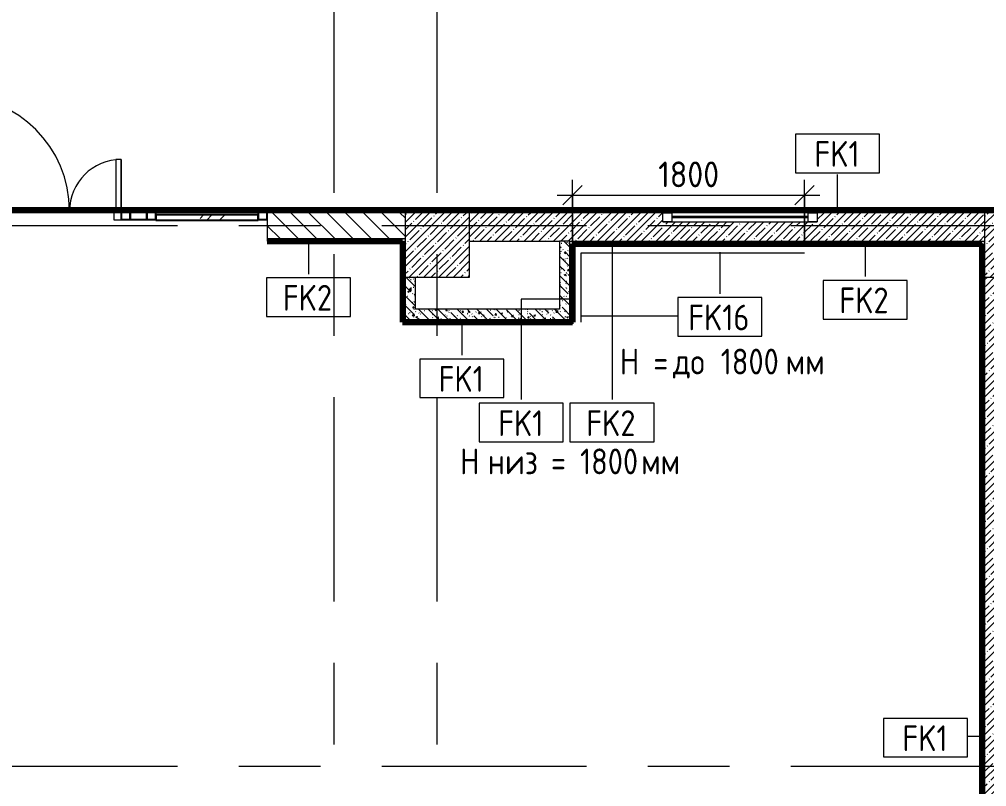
# Model space of a CAD drawing. Header units: millimetres. Extents: x 35144 to 233944, y -8553 to 29000.
# Drawn here: x 39915 to 47425, y 3441 to 9402 of the extents above; entities that cross this region are included whole.
import ezdxf

# ---------------------------------------------------------------- set-up
doc = ezdxf.new("R2010")
doc.units = ezdxf.units.MM
doc.linetypes.add('Осевая', pattern=[3175, 635, -476.25, 1587.5, -476.25])
for name, color, linetype, lineweight in [('A-ANNO-DIMS', 7, 'Continuous', 9), ('A-ANNO-DIMS-100', 7, 'Continuous', 9), ('A-DETL-2', 7, 'Continuous', 13), ('A-DETL-GENF', 7, 'Continuous', 9), ('A-DOOR', 7, 'Continuous', 9), ('A-GLAZ', 7, 'Continuous', 9), ('A-GLAZ-1', 7, 'Continuous', 13), ('A-GLAZ-CURT', 7, 'Continuous', 9), ('A-GLAZ-CURT-1', 7, 'Continuous', 25), ('A-GLAZ-CWMG', 7, 'Continuous', 9), ('A-GLAZ-CWMG-1', 7, 'Continuous', 25), ('A-WALL', 7, 'Continuous', 9), ('A-WALL-IDEN', 7, 'Continuous', 9), ('I-WALL', 7, 'Continuous', 9), ('S-COLS', 7, 'Continuous', 9), ('Оси-2', 7, 'Осевая', 9)]:
    doc.layers.add(name, color=color, linetype=linetype, lineweight=lineweight)
for name, color, linetype, lineweight, true_color in [('A-WALL-3', 7, 'Continuous', 9, 0xff80c0), ('A-WALL-7', 7, 'Continuous', 9, 0x008000), ('G-ANNO-TEXT-1', 7, 'Continuous', 9, 0x3c3c3c), ('I-WALL-16', 7, 'Continuous', 53, 0xff80c0), ('I-WALL-17', 1, 'Continuous', 53, 0xff0000), ('I-WALL-19', 7, 'Continuous', 80, 0x008000), ('I-WALL-3', 1, 'Continuous', 9, 0xff0000), ('I-WALL-6', 7, 'Continuous', 9, 0xc0c0c0), ('I-WALL-8', 7, 'Continuous', 80, 0xff80c0)]:
    doc.layers.add(name, color=color, linetype=linetype, lineweight=lineweight, true_color=true_color)
doc.styles.add('GOST Common', font='GOST_Common.ttf', dxfattribs={"width": 0.9, "height": 200})
doc.styles.add('ISOCPEUR_1', font='isocpeur.ttf', dxfattribs={"width": 0.9, "height": 200})
doc.dimstyles.new('ISO-2_0_0_9К_Средний_округл2', dxfattribs={"dimscale": 304.8, "dimtxt": 199.196235, "dimasz": 0.492126, "dimexe": 0.393701, "dimexo": 0, "dimgap": 0, "dimtad": 1, "dimdec": 0, "dimrnd": 10, "dimzin": 0, "dimdsep": 46, "dimtxsty": 'ISOCPEUR_1', "dimblk1": 'OBLIQUE', "dimblk2": 'OBLIQUE', "dimsah": 1, "dimcen": 0.09, "dimdle": 0.393701, "dimazin": 0, "dimtfac": 1, "dimtdec": 4, "dimtix": 1, "dimtmove": 0, "dimatfit": 3, "dimfxl": 1, "dimtvp": 1, "dimtolj": 1, "dimtzin": 0, "dimarcsym": 2})
pattern_1 = [(45, (0, 0), (-57.02463, 57.02463), []), (45, (57.025, 0), (-57.02463, 57.02463), [100.806, -20.161, 3.353, -16.808])]
pattern_2 = [(135, (0, 0), (-75.43415, -75.43415), [106.68, -17.78, 3.556, -17.78]), (135, (0, 75.39), (-75.43415, -75.43415), []), (50, (0, 0), (127.52922, -11.15758), [13.335, -146.685]), (355, (0, 0), (-24.66966, 133.74002), [10.668, -117.348]), (100.451, (10.63, -0.93), (102.85973, 122.58178), [11.333, -124.663]), (46.184, (0, 35.56), (189.75516, -29.43036), [20.002, -220.027]), (96.636, (15.81, 33.1), (166.1822, 173.1996), [17, -186.995]), (351.184, (0, 35.56), (166.1839, 173.1976), [16.002, -176.022]), (21, (17.78, 26.67), (106.13027, -71.58603), [13.335, -146.685]), (326, (17.78, 26.67), (43.26188, 128.93175), [10.668, -117.348]), (71.451, (26.62, 20.7), (149.39198, 57.34505), [11.333, -124.663]), (37.5, (0, 0), (2.16223, 59.188357), [3.353, -112.573, 3.353, -115.773, -117.793]), (37.5, (0, 0), (2.16223, 59.188357), [-235.052, 3.353, -114.44]), (7.5, (0, 0), (46.77386, 70.12615), [3.353, -64.567, 3.353, -109.906, -44.894]), (7.5, (0, 0), (46.77386, 70.12615), [-181.178, 3.353, -41.542]), (327.5, (-39.65, 0), (94.91367, -4.010093), [3.353, -41.097, 3.353, -135.331, -184.023]), (327.5, (-39.65, 0), (94.91367, -4.010093), [-183.134, 3.353, -180.67]), (317.5, (-57.43, 0), (103.69057, 17.79882), [3.353, -54.432, 3.353, -88.748, -130.683]), (317.5, (-57.43, 0), (103.69057, 17.79882), [-149.885, 3.353, -127.33])]
pattern_3 = [(0, (0, 0), (121.92, 30.48), [10.058, -81.382, 10.058, -81.382, -487.68]), (0, (0, 0), (121.92, 30.48), [-182.88, 10.058, -172.822, 10.058, -81.382, -213.36]), (0, (0, 0), (121.92, 30.48), [-457.2, 10.058, -50.902, 10.058, -142.342]), (120, (45.72, 15.24), (-87.356454, 90.345817), [10.058, -81.382, 10.058, -81.382, -487.68]), (120, (45.72, 15.24), (-87.356454, 90.345817), [-182.88, 10.058, -172.822, 10.058, -81.382, -213.36]), (120, (45.72, 15.24), (-87.356454, 90.345817), [-457.2, 10.058, -50.902, 10.058, -142.342]), (240, (60.96, 76.2), (-34.563546, -120.825817), [10.058, -81.382, 10.058, -81.382, -487.68]), (240, (60.96, 76.2), (-34.563546, -120.825817), [-182.88, 10.058, -172.822, 10.058, -81.382, -213.36]), (240, (60.96, 76.2), (-34.563546, -120.825817), [-457.2, 10.058, -50.902, 10.058, -142.342])]

# ---------------------------------------------------------------- blocks, each defined once
blk = doc.blocks.new('BSC_Колонна _Прямоугольная - 500х500-V1-План отделки стен 1 этажа в осях 17-23')
at = {"layer": 'S-COLS'}
h = blk.add_hatch(dxfattribs=at)
h.set_pattern_fill('FP_3', color=256, style=0, pattern_type=2)
h.set_pattern_definition([(45, (-43160, -7650), (-57.02463, 57.02463), []), (45, (-43102.975, -7650), (-57.02463, 57.02463), [100.806, -20.161, 3.353, -16.808])])
h.paths.add_polyline_path([(-250, -250), (250, -250), (250, 250), (-250, 250)])
for p, q in [((250, 250), (-250, 250)), ((-250, 250), (-250, -250)), ((250, -250), (250, 250)), ((-250, -250), (250, -250))]:
    blk.add_line(p, q, dxfattribs=at)
blk = doc.blocks.new('BSC_Колонна _Прямоугольная - 500х500-V2-План отделки стен 1 этажа в осях 17-23')
at = {"layer": 'S-COLS'}
h = blk.add_hatch(dxfattribs=at)
h.set_pattern_fill('FP_4', color=256, style=0, pattern_type=2)
h.set_pattern_definition([(45, (-47660, -7650), (-57.02463, 57.02463), []), (45, (-47602.975, -7650), (-57.02463, 57.02463), [100.806, -20.161, 3.353, -16.808])])
h.paths.add_polyline_path([(-250, -250), (250, -250), (250, 250), (-250, 250)])
for p, q in [((250, 250), (-250, 250)), ((-250, 250), (-250, -250)), ((250, -250), (250, 250)), ((-250, -250), (250, -250))]:
    blk.add_line(p, q, dxfattribs=at)
blk = doc.blocks.new('Прямоугольный импост - 50 x 70 мм-31700031-План отделки стен 1 этажа в осях 17-23')
at = {"layer": 'A-GLAZ-CWMG-1'}
for p, q in [((-70, 35), (0, 35)), ((-70, -35), (-70, 35)), ((0, 35), (0, -35)), ((0, -35), (-70, -35))]:
    blk.add_line(p, q, dxfattribs=at)
blk = doc.blocks.new('Дверь_Витражная_остекление_ - ДВН_ДАО_Главный вход_1200 в свету-31742133-План отделки стен 1 этажа в осях 17-23')
at = {"layer": 'A-DETL-GENF'}
for p, q in [((-607.5, 925), (-647.5, 925)), ((-647.5, 925), (-647.5, 35)), ((-607.5, 30), (-607.5, 925)), ((647.5, 430), (607.5, 430)), ((607.5, 430), (607.5, 30)), ((647.5, 35), (647.5, 430)), ((-647.5, 30), (-607.5, 30)), ((-592.5, 30), (-647.5, 30)), ((-592.5, -40), (-592.5, 30)), ((592.5, -40), (592.5, 30)), ((592.5, 30), (647.5, 30)), ((607.5, 30), (647.5, 30)), ((-647.5, -35), (-647.5, -40)), ((-647.5, -40), (-592.5, -40)), ((647.5, -40), (592.5, -40)), ((647.5, -35), (647.5, -40))]:
    blk.add_line(p, q, dxfattribs=at)
at = {"layer": 'A-DOOR'}
for p, q in [((-647.5, 925), (-647.5, 35)), ((647.5, 430), (647.5, 35))]:
    blk.add_line(p, q, dxfattribs=at)
for centre, radius, start, end in [((-647.5, 30), 895, 360, 90), ((647.5, 30), 400, 90, 180)]:
    blk.add_arc(centre, radius, start, end, dxfattribs=at)
blk = doc.blocks.new('Системная панель - Стемалит - 40мм-31720939-План отделки стен 1 этажа в осях 17-23')
at = {"layer": 'A-GLAZ-CURT-1'}
for p, q in [((65, 35), (-65, 35)), ((-65, 35), (-65, -35)), ((65, -35), (65, 35)), ((-65, -35), (65, -35))]:
    blk.add_line(p, q, dxfattribs=at)
blk = doc.blocks.new('Прямоугольный импост - 50 x 70 мм-31687886-План отделки стен 1 этажа в осях 17-23')
at = {"layer": 'A-GLAZ-CWMG-1'}
for p, q in [((-35, 35), (35, 35)), ((-35, -35), (-35, 35)), ((35, 35), (35, -35)), ((35, -35), (-35, -35))]:
    blk.add_line(p, q, dxfattribs=at)
blk = doc.blocks.new('Системная панель - Стекло - 40мм-31720953-План отделки стен 1 этажа в осях 17-23')
at = {"layer": 'A-GLAZ-CURT'}
h = blk.add_hatch(dxfattribs=at)
h.set_pattern_fill('FP_83', color=256, style=0, pattern_type=2)
h.set_pattern_definition([(45, (-41472.5, -7783), (-282.8427, 282.8427), [200, -600]), (45, (-41672.5, -7883), (-282.8427, 282.8427), [600, -200]), (45, (-41272.5, -7983), (-282.8427, 282.8427), [200, -600])])
h.paths.add_polyline_path([(397.5, -40), (397.5, 0), (-397.5, 0), (-397.5, -40), (-127.8, -40)])
at = {"layer": 'A-GLAZ-CURT-1'}
for p, q in [((397.5, 0), (-397.5, 0)), ((-397.5, 0), (-397.5, -40)), ((397.5, -40), (397.5, 0)), ((-397.5, -40), (397.5, -40))]:
    blk.add_line(p, q, dxfattribs=at)
blk = doc.blocks.new('Прямоугольный импост - 50 x 70 мм-31702100-План отделки стен 1 этажа в осях 17-23')
at = {"layer": 'A-GLAZ-CWMG-1'}
for p, q in [((-35, 35), (35, 35)), ((-35, -35), (-35, 35)), ((35, 35), (35, -35)), ((35, -35), (-35, -35))]:
    blk.add_line(p, q, dxfattribs=at)
blk = doc.blocks.new('Прямоугольный импост - 50 x 70 мм-31720914-План отделки стен 1 этажа в осях 17-23')
at = {"layer": 'A-GLAZ-CWMG'}
blk.add_line((41770, 7918), (40975, 7918), dxfattribs=at)
blk = doc.blocks.new('120_Окно_СКБ_1Ст - 120_Окно_СКБ_1Ст 400х1200 EI30-24228621-План отделки стен 1 этажа в осях 17-23')
at = {"layer": 'A-GLAZ'}
for p, q in [((600, 110), (-600, 110)), ((530, 80), (-530, 80)), ((-600, 40), (600, 40)), ((530, 70), (-530, 70))]:
    blk.add_line(p, q, dxfattribs=at)
at = {"layer": 'A-GLAZ-1'}
for p, q in [((-600, 40), (-600, 110)), ((-600, 110), (-530, 110)), ((-530, 110), (-530, 40)), ((530, 40), (530, 110)), ((530, 110), (600, 110)), ((600, 110), (600, 40)), ((-530, 40), (-600, 40)), ((600, 40), (530, 40))]:
    blk.add_line(p, q, dxfattribs=at)
blk = doc.blocks.new('М_стена_0001 - Типоразмер_без рамки-25382661-План отделки стен 1 этажа в осях 17-23')
at = {"layer": 'A-WALL-IDEN'}
for p, q in [((3.258, 1.523), (-3.273, 1.523)), ((-3.273, 1.523), (-3.273, -1.477)), ((3.258, -1.477), (3.258, 1.523)), ((-3.273, -1.477), (3.258, -1.477))]:
    blk.add_line(p, q, dxfattribs=at)
blk = doc.blocks.new('DIMBLOCK36-План отделки стен 1 этажа в осях 17-23')
at = {"layer": 'A-ANNO-DIMS-100'}
for p, q in [((44211, 7659), (44211, 8156.6)), ((46011, 7660), (46011, 8156.6)), ((44091, 8036.6), (46131, 8036.6)), ((44211, 8036.6), (44211, 7659)), ((46011, 8036.6), (46011, 7660))]:
    blk.add_line(p, q, dxfattribs=at)
at = {"layer": 'A-ANNO-DIMS-100', "lineweight": 20}
for p, q in [((44211, 8036.6), (44286, 8111.6)), ((46011, 8036.6), (46086, 8111.6)), ((44211, 8036.6), (44136, 7961.6)), ((46011, 8036.6), (45936, 7961.6))]:
    blk.add_line(p, q, dxfattribs=at)
at = {"layer": 'A-ANNO-DIMS-100', "color": 0, "insert": (44875.4, 8297.9), "char_height": 200, "width": 565.411, "attachment_point": 1, "line_spacing_factor": 1.149209, "style": 'ISOCPEUR_1'}
blk.add_mtext('1800', dxfattribs=at)
blk = doc.blocks.new('_Oblique')
at = {"color": 0, "linetype": 'ByBlock', "lineweight": -2}
blk.add_line((-0.5, -0.5), (0.5, 0.5), dxfattribs=at)

msp = doc.modelspace()

# ---------------------------------------------------------------- hatches: boundary and pattern name
at = {"layer": 'I-WALL'}
h = msp.add_hatch(dxfattribs=at)
h.set_pattern_fill('FP_80', color=256, style=0, pattern_type=2)
h.set_pattern_definition(pattern_3)
h.paths.add_polyline_path([(60610, 7900), (65880, 7900), (65880, 7908), (65910, 7908), (65910, 7920), (60610, 7920)])
h.paths.add_polyline_path([(75460, 7900), (75459, 7920), (73730, 7920), (73730, 7908), (73760, 7908), (73760, 7900), (75384.2, 7900)])
h.paths.add_polyline_path([(69446.9, 7900), (70680, 7900), (70680, 7908), (70710, 7908), (70710, 7920), (69360, 7920), (69360, 7908), (69390, 7908), (69390, 7900)])
h.paths.add_polyline_path([(67962.6, 7900), (68230, 7900.4), (68230, 7908), (68260, 7908), (68260, 7920), (66860, 7920), (66860, 7908), (66890, 7908), (66890, 7900)])
h.paths.add_polyline_path([(58110, 7900), (58110, 7920), (50710, 7920), (50710, 7900), (56910, 7900)])
h.paths.add_polyline_path([(72250, 7900), (72250, 7908), (72280, 7908), (72280, 7920), (71660, 7920), (71660, 7908), (71690, 7908), (71690, 7900)])
h.paths.add_polyline_path([(38760, 7900), (39340, 7900), (39340, 7920), (38760, 7920)])
h.paths.add_polyline_path([(46110, 7900), (48210, 7900), (48210, 7920), (41840, 7920), (41840, 7900), (44910, 7900)])
h = msp.add_hatch(dxfattribs=at)
h.set_pattern_fill('FP_21', color=256, style=0, pattern_type=2)
h.set_pattern_definition([(135, (0, 0), (-70.71068, -70.71068), [])])
h.paths.add_polyline_path([(42910, 7700), (42910, 7900), (41840, 7900), (41840, 7700)])
h.paths.add_polyline_path([(39340, 7700), (39340, 7900), (39040, 7900), (39040, 7700)])
h = msp.add_hatch(dxfattribs=at)
h.set_pattern_fill('FP_1', color=256, style=0, pattern_type=2)
h.set_pattern_definition(pattern_1)
h.paths.add_polyline_path([(46110, 7680), (47410, 7680), (47410, 7900), (46110, 7900), (46110, 7830), (44910, 7830), (44910, 7900), (43410, 7900), (43410, 7680), (44910, 7680)])
h = msp.add_hatch(dxfattribs=at)
h.set_pattern_fill('FP_80', color=256, style=0, pattern_type=2)
h.set_pattern_definition(pattern_3)
h.paths.add_polyline_path([(42890, 7680), (42910, 7680), (42910, 7700), (41840, 7700), (41840, 7680), (42889, 7680)])
h.paths.add_polyline_path([(39060, 7680), (39340, 7680), (39340, 7700), (39060, 7700)])
h = msp.add_hatch(dxfattribs=at)
h.set_pattern_fill('FP_80', color=256, style=0, pattern_type=2)
h.set_pattern_definition(pattern_3)
h.paths.add_polyline_path([(42910, 7050), (42910, 7680), (42890, 7680), (42890, 7050)])
h = msp.add_hatch(dxfattribs=at)
h.set_pattern_fill('FP_20', color=256, style=0, pattern_type=2)
h.set_pattern_definition(pattern_2)
h.paths.add_polyline_path([(44190, 7150), (44190, 7680), (44110, 7680), (44110, 7150)])
h = msp.add_hatch(dxfattribs=at)
h.set_pattern_fill('FP_80', color=256, style=0, pattern_type=2)
h.set_pattern_definition(pattern_3)
h.paths.add_polyline_path([(44190, 7070), (44210, 7070), (44210, 7680), (44190, 7680)])
h = msp.add_hatch(dxfattribs=at)
h.set_pattern_fill('FP_80', color=256, style=0, pattern_type=2)
h.set_pattern_definition(pattern_3)
h.paths.add_polyline_path([(47389, 7660), (47410, 7660), (47410, 7680), (44210, 7680), (44210, 7660), (44213.4, 7660)])
h = msp.add_hatch(dxfattribs=at)
h.set_pattern_fill('FP_80', color=256, style=0, pattern_type=2)
h.set_pattern_definition(pattern_3)
h.paths.add_polyline_path([(47390, 130), (47410, 130), (47410, 7660), (47390, 7660), (47390, 141)])
h = msp.add_hatch(dxfattribs=at)
h.set_pattern_fill('FP_20', color=256, style=0, pattern_type=2)
h.set_pattern_definition(pattern_2)
h.paths.add_polyline_path([(42990, 7070), (42990, 7400), (42910, 7400), (42910, 7070)])
h = msp.add_hatch(dxfattribs=at)
h.set_pattern_fill('FP_1', color=256, style=0, pattern_type=2)
h.set_pattern_definition(pattern_1)
h.paths.add_polyline_path([(47630, 400), (47630, 7400), (47410, 7400), (47410, 400), (47553.1, 400)])
h = msp.add_hatch(dxfattribs=at)
h.set_pattern_fill('FP_20', color=256, style=0, pattern_type=2)
h.set_pattern_definition(pattern_2)
h.paths.add_polyline_path([(44190, 7070), (44190, 7150), (42990, 7150), (42990, 7070)])
h = msp.add_hatch(dxfattribs=at)
h.set_pattern_fill('FP_80', color=256, style=0, pattern_type=2)
h.set_pattern_definition(pattern_3)
h.paths.add_polyline_path([(44210, 7050), (44210, 7070), (42910, 7070), (42910, 7050)])
at = {"layer": 'I-WALL-3'}
for points in [[(44213.4, 7050), (44218, 7050), (44218, 7660), (44210, 7659), (44210, 7050)], [(46011, 7652), (46011, 7660), (44218, 7660), (44218, 7652)]]:
    msp.add_hatch(color=256, dxfattribs=at).paths.add_polyline_path(points)

# ---------------------------------------------------------------- linework, layer by layer
at = {"layer": 'A-DETL-2'}
for p, q in [((44278, 7049), (44278, 7589)), ((44278, 7589), (46011, 7589))]:
    msp.add_line(p, q, dxfattribs=at)
at = {"layer": 'A-WALL'}
for p, q in [((42890, 7680), (42890, 7050)), ((44190, 7680), (44110, 7680)), ((47389, 7660), (47390, 7660)), ((47390, 7660), (47390, 141))]:
    msp.add_line(p, q, dxfattribs=at)
at = {"layer": 'A-WALL-3'}
for p, q in [((42890, 7680), (42889, 7680)), ((44211, 7659), (44210, 7659))]:
    msp.add_line(p, q, dxfattribs=at)
at = {"layer": 'A-WALL-7'}
for p, q in [((42889, 7679), (42889, 7680)), ((47389, 7660), (44210, 7660)), ((44210, 7660), (44210, 7659)), ((47389, 7659), (47389, 7660))]:
    msp.add_line(p, q, dxfattribs=at)
at = {"layer": 'A-WALL-IDEN'}
for p, q in [((46267.3, 7920.5), (46267.3, 8197.2)), ((42160.8, 7679.5), (42160.8, 7423.7)), ((44516.6, 7659.5), (44516.6, 6449.7)), ((45352.9, 7592.7), (45352.9, 7270.7)), ((46481.9, 7659.5), (46481.9, 7403.7)), ((43812, 7227.8), (43812, 6449.7)), ((44203.8, 7227.8), (43812, 7227.8)), ((44274.6, 7098.7), (45026.4, 7098.7)), ((43349.8, 7049.5), (43349.8, 6793.7)), ((47389.5, 3830), (47277, 3830))]:
    msp.add_line(p, q, dxfattribs=at)
at = {"layer": 'I-WALL-16'}
msp.add_line((44218, 7049), (44211, 7049), dxfattribs=at)
at = {"layer": 'I-WALL-17'}
for p, q in [((44218, 7652), (44218, 7049)), ((46011, 7652), (44218, 7652)), ((46011, 7659), (46011, 7652))]:
    msp.add_line(p, q, dxfattribs=at)
at = {"layer": 'I-WALL-19'}
for p, q in [((42889, 7680), (41840, 7680)), ((41840, 7680), (41840, 7679)), ((41840, 7679), (42889, 7679)), ((44211, 7659), (47389, 7659))]:
    msp.add_line(p, q, dxfattribs=at)
at = {"layer": 'I-WALL-6'}
for p, q in [((41840, 7920), (41840, 7680)), ((42910, 7900), (41840, 7900)), ((44910, 7900), (43410, 7900)), ((47410, 7900), (46110, 7900)), ((41840, 7700), (42910, 7700)), ((43410, 7680), (44110, 7680)), ((44110, 7680), (44110, 7150)), ((44190, 7070), (44190, 7680)), ((44190, 7680), (47410, 7680)), ((42910, 7400), (42910, 7070)), ((42990, 7150), (42990, 7400)), ((47410, 7400), (47410, 400)), ((44110, 7150), (42990, 7150)), ((42910, 7070), (44190, 7070))]:
    msp.add_line(p, q, dxfattribs=at)
at = {"layer": 'I-WALL-8'}
for p, q in [((65280, 7921), (38761, 7921)), ((39340, 7920), (65280, 7920)), ((42889, 7679), (42889, 7049)), ((44210, 7659), (44210, 7050)), ((44211, 7049), (44211, 7659)), ((47389, 7659), (47389, 141)), ((42889, 7049), (44211, 7049)), ((44210, 7050), (42890, 7050))]:
    msp.add_line(p, q, dxfattribs=at)
at = {"layer": 'Оси-2'}
for p, q in [((42360, 593.7), (42360, 24898.1)), ((43160, 593.7), (43160, 24898.1)), ((38443.7, 7800), (82200, 7800)), ((38443.7, 3600), (82200, 3600))]:
    msp.add_line(p, q, dxfattribs=at)

# ---------------------------------------------------------------- block references
at = {"layer": 'A-DOOR'}
msp.add_blockref('Дверь_Витражная_остекление_ - ДВН_ДАО_Главный вход_1200 в свету-31742133-План отделки стен 1 этажа в осях 17-23', (40057.5, 7883), dxfattribs=at)
at = {"layer": 'A-GLAZ'}
msp.add_blockref('120_Окно_СКБ_1Ст - 120_Окно_СКБ_1Ст 400х1200 EI30-24228621-План отделки стен 1 этажа в осях 17-23', (45510, 7790), dxfattribs=at)
at = {"layer": 'A-GLAZ-CURT'}
for name, p in [('Системная панель - Стемалит - 40мм-31720939-План отделки стен 1 этажа в осях 17-23', (40840, 7883)), ('Системная панель - Стекло - 40мм-31720953-План отделки стен 1 этажа в осях 17-23', (41372.5, 7883))]:
    msp.add_blockref(name, p, dxfattribs=at)
at = {"layer": 'A-GLAZ-CWMG', "extrusion": (0, 0, -1), "rotation": 180}
for name, p in [('Прямоугольный импост - 50 x 70 мм-31687886-План отделки стен 1 этажа в осях 17-23', (-40740, 7883)), ('Прямоугольный импост - 50 x 70 мм-31702100-План отделки стен 1 этажа в осях 17-23', (-40940, 7883)), ('Прямоугольный импост - 50 x 70 мм-31700031-План отделки стен 1 этажа в осях 17-23', (-41840, 7883))]:
    msp.add_blockref(name, p, dxfattribs=at)
at = {"layer": 'A-GLAZ-CWMG'}
msp.add_blockref('Прямоугольный импост - 50 x 70 мм-31720914-План отделки стен 1 этажа в осях 17-23', (0, 0), dxfattribs=at)
at = {"layer": 'A-WALL-IDEN', "xscale": 99.99999999999993, "yscale": 99.99999999999993, "zscale": 99.99999999999993}
for p in [(46268.1, 8358.8), (42161.6, 7241.2), (46482.7, 7221.2), (45353.7, 7088.2), (43350.6, 6611.2), (43812.8, 6267.2), (44517.3, 6267.2), (46951.2, 3819.6)]:
    msp.add_blockref('М_стена_0001 - Типоразмер_без рамки-25382661-План отделки стен 1 этажа в осях 17-23', p, dxfattribs=at)
at = {"layer": 'S-COLS'}
for name, p in [('BSC_Колонна _Прямоугольная - 500х500-V1-План отделки стен 1 этажа в осях 17-23', (43160, 7650)), ('BSC_Колонна _Прямоугольная - 500х500-V2-План отделки стен 1 этажа в осях 17-23', (47660, 7650))]:
    msp.add_blockref(name, p, dxfattribs=at)

# ---------------------------------------------------------------- texts
at = {"layer": 'A-WALL-IDEN', "char_height": 200, "attachment_point": 1, "style": 'GOST Common'}
for s, insert, width in [('FK1', (46087.9, 8456.8), 447.342), ('FK2', (41960.6, 7339.2), 497.848), ('FK2', (46281.7, 7319.2), 497.848), ('FK16', (45108.2, 7186.3), 606.076), ('FK1', (43170.3, 6709.2), 447.342), ('FK1', (43632.5, 6365.2), 447.342), ('FK2', (44316.4, 6365.2), 497.848), ('FK1', (46771, 3917.6), 447.342)]:
    msp.add_mtext(s, dxfattribs=dict(at, insert=insert, width=width))
at = {"layer": 'G-ANNO-TEXT-1', "char_height": 200, "attachment_point": 1, "style": 'GOST Common'}
for s, insert, width in [('H = ', (44578.7, 6843.7), 497.848), (' 1800 ', (45251.4, 6843.7), 743.164), ('до', (44989.5, 6843.7), 317.468), ('мм', (45864.6, 6843.7), 360.759), ('H ', (43337.9, 6068.1), 259.747), ('низ', (43552.2, 6068.1), 461.772), (' = 1800 ', (43933.2, 6068.1), 981.265), ('мм', (44742.8, 6068.1), 360.759)]:
    msp.add_mtext(s, dxfattribs=dict(at, insert=insert, width=width))

# ---------------------------------------------------------------- dimensions: what is measured, and where the dimension line sits
at = {"layer": 'A-ANNO-DIMS'}
dim = msp.add_linear_dim(base=(46011, 8036.6), p1=(44211, 7659), p2=(46011, 7660), dimstyle='ISO-2_0_0_9К_Средний_округл2', override={"dimpost": '<>', "dimfxl": 1800.000278}, dxfattribs=at)
dim.commit()
dim.dimension.update_dxf_attribs({"geometry": 'DIMBLOCK36-План отделки стен 1 этажа в осях 17-23', "text_midpoint": (45111, 8136.6)})

doc.saveas('drawing.dxf')
